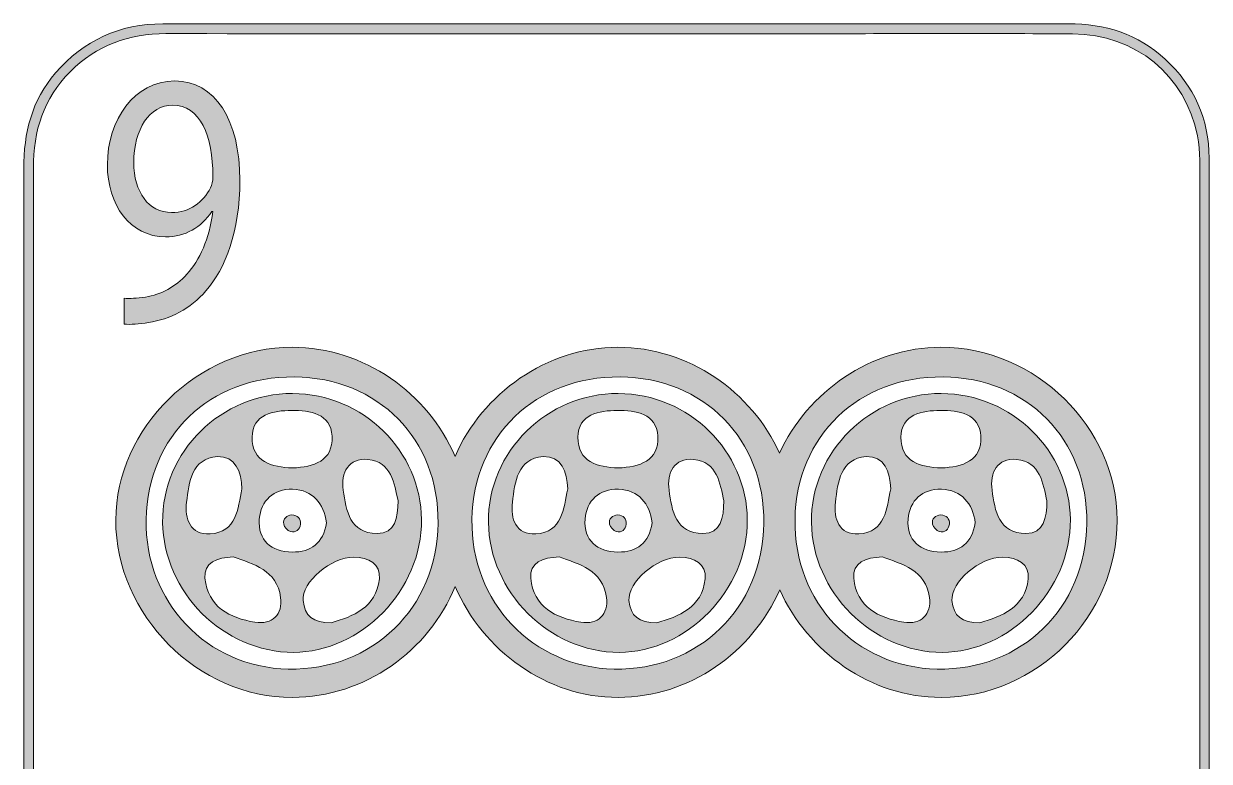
# Model space of a CAD drawing. Extents: x 88 to 399, y -981 to -547.
# Drawn here: x 87.8 to 398.7, y -740.2 to -546.8 of the extents above; entities that cross this region are included whole.
import ezdxf

# ---------------------------------------------------------------- set-up
doc = ezdxf.new("R2010")
doc.units = 0
doc.header["$MEASUREMENT"] = 0
doc.layers.add('Layer 1', color=7, linetype='Continuous', lineweight=0)

msp = doc.modelspace()

# ---------------------------------------------------------------- hatches: boundary and pattern name
at = {"layer": 'Layer 1', "true_color": 0x000000, "transparency": 33554687}
h = msp.add_hatch(color=18, dxfattribs=at)
h.dxf.hatch_style = 2
edge = h.paths.add_edge_path()
edge.add_spline(control_points=[(396.2, -763.73), (396.2, -763.73), (396.15, -763.73), (396.15, -763.73), (396.15, -823.12), (396.14, -882.52), (396.15, -941.92), (396.15, -946.93), (395.86, -951.88), (394.09, -956.65), (389.29, -969.61), (376.86, -978.05), (362.43, -978.05), (285.17, -978.04), (207.9, -978.03), (130.64, -978.02), (128.09, -978.02), (125.53, -978.08), (122.98, -977.99), (104.8, -977.34), (91.12, -963.71), (90.4, -945.55), (90.36, -944.62), (90.38, -943.7), (90.38, -942.76), (90.38, -823.39), (90.4, -704.01), (90.34, -584.63), (90.34, -574.9), (92.96, -566.36), (99.96, -559.37), (106.92, -552.44), (115.33, -549.36), (125.1, -549.37), (182.06, -549.42), (239.03, -549.39), (295.98, -549.39), (318.26, -549.39), (340.54, -549.3), (362.81, -549.43), (379.36, -549.52), (392.45, -560.34), (395.56, -576.17), (396.4, -580.41), (396.18, -584.72), (396.19, -589), (396.2, -647.24), (396.2, -705.49), (396.2, -763.73)], knot_values=[0, 0, 0, 0, 1, 1, 1, 2, 2, 2, 3, 3, 3, 4, 4, 4, 5, 5, 5, 6, 6, 6, 7, 7, 7, 8, 8, 8, 9, 9, 9, 10, 10, 10, 11, 11, 11, 12, 12, 12, 13, 13, 13, 14, 14, 14, 15, 15, 15, 16, 16, 16, 16], degree=3, periodic=0)
edge = h.paths.add_edge_path()
edge.add_spline(control_points=[(398.63, -815.57), (398.63, -737.72), (398.65, -659.87), (398.63, -582.03), (398.63, -571.72), (394.68, -563.11), (387.14, -556.11), (379.96, -549.44), (371.32, -546.77), (361.67, -546.79), (341.6, -546.82), (321.53, -546.82), (301.46, -546.82), (242.4, -546.82), (183.35, -546.8), (124.29, -546.8), (112.95, -546.8), (103.57, -551.13), (96.15, -559.69), (89.87, -566.91), (87.79, -575.42), (87.81, -584.81), (87.89, -644.33), (87.85, -703.85), (87.85, -763.36), (87.85, -813.02), (87.83, -862.68), (87.85, -912.33), (87.85, -924.04), (87.79, -935.76), (88.03, -947.47), (88.2, -955.68), (91.55, -962.72), (97.07, -968.77), (105.14, -977.63), (115.34, -980.68), (127.08, -980.65), (200.05, -980.54), (273.03, -980.63), (346, -980.56), (354, -980.54), (362.06, -981.39), (369.98, -979.92), (387.02, -976.75), (398.63, -962.3), (398.64, -944.35), (398.67, -901.43), (398.63, -858.5), (398.63, -815.57)], knot_values=[0, 0, 0, 0, 1, 1, 1, 2, 2, 2, 3, 3, 3, 4, 4, 4, 5, 5, 5, 6, 6, 6, 7, 7, 7, 8, 8, 8, 9, 9, 9, 10, 10, 10, 11, 11, 11, 12, 12, 12, 13, 13, 13, 14, 14, 14, 15, 15, 15, 16, 16, 16, 16], degree=3, periodic=0)
at = {"layer": 'Layer 1', "true_color": 0x831618, "transparency": 33554687}
h = msp.add_hatch(color=246, dxfattribs=at)
h.dxf.hatch_style = 2
edge = h.paths.add_edge_path()
edge.add_spline(control_points=[(136.76, -589.83), (134.93, -593.54), (131.27, -596.3), (126.58, -596.3), (120.54, -596.3), (116.65, -590.88), (116.65, -583.17), (116.65, -574.42), (120.86, -568.14), (126.82, -568.14), (134.13, -568.14), (137.39, -576.23), (137.39, -586.79), (137.39, -588.12), (137.16, -589.07), (136.76, -589.83)], knot_values=[0, 0, 0, 0, 1, 1, 1, 2, 2, 2, 3, 3, 3, 4, 4, 4, 5, 5, 5, 5], degree=3, periodic=0)
edge = h.paths.add_edge_path()
edge.add_spline(control_points=[(127.38, -561.77), (116.81, -561.77), (109.73, -572.04), (109.73, -583.74), (109.73, -594.3), (115.69, -602.67), (124.99, -602.67), (130.16, -602.67), (134.29, -600.2), (137.16, -596.01), (137.16, -596.01), (137.39, -596.01), (137.39, -596.01), (136.44, -603.34), (133.98, -608.76), (130.56, -612.47), (127.62, -615.8), (123.8, -617.79), (119.75, -618.46), (117.36, -618.75), (115.62, -618.94), (114.1, -618.75), (114.1, -618.75), (114.1, -625.59), (114.1, -625.59), (115.77, -625.69), (118, -625.59), (120.54, -625.12), (126.11, -624.36), (131.59, -621.5), (135.57, -616.84), (140.65, -610.95), (144.47, -601.43), (144.47, -587.83), (144.47, -572.04), (137.95, -561.77), (127.38, -561.77)], knot_values=[0, 0, 0, 0, 1, 1, 1, 2, 2, 2, 3, 3, 3, 4, 4, 4, 5, 5, 5, 6, 6, 6, 7, 7, 7, 8, 8, 8, 9, 9, 9, 10, 10, 10, 11, 11, 11, 12, 12, 12, 12], degree=3, periodic=0)
at = {"layer": 'Layer 1', "true_color": 0x0f592d, "transparency": 33554687}
h = msp.add_hatch(color=118, dxfattribs=at)
h.dxf.hatch_style = 2
edge = h.paths.add_edge_path()
edge.add_spline(control_points=[(327.31, -716.05), (305.95, -715.64), (289.65, -698.47), (290.04, -676.79), (290.42, -654.89), (306.72, -639.21), (328.88, -639.41), (350.93, -639.61), (366.82, -655.79), (366.57, -677.8), (366.33, -700), (349.41, -716.48), (327.31, -716.05)], knot_values=[0, 0, 0, 0, 1, 1, 1, 2, 2, 2, 3, 3, 3, 4, 4, 4, 4], degree=3, periodic=0)
edge = h.paths.add_edge_path()
edge.add_spline(control_points=[(242.61, -716.05), (221.25, -715.64), (204.95, -698.47), (205.33, -676.79), (205.72, -654.89), (222.01, -639.21), (244.18, -639.41), (266.23, -639.61), (282.12, -655.79), (281.87, -677.8), (281.63, -700), (264.7, -716.48), (242.61, -716.05)], knot_values=[0, 0, 0, 0, 1, 1, 1, 2, 2, 2, 3, 3, 3, 4, 4, 4, 4], degree=3, periodic=0)
edge = h.paths.add_edge_path()
edge.add_spline(control_points=[(157.18, -716.05), (135.82, -715.64), (119.52, -698.47), (119.9, -676.79), (120.29, -654.89), (136.58, -639.21), (158.75, -639.41), (180.8, -639.61), (196.69, -655.79), (196.44, -677.8), (196.2, -700), (179.28, -716.48), (157.18, -716.05)], knot_values=[0, 0, 0, 0, 1, 1, 1, 2, 2, 2, 3, 3, 3, 4, 4, 4, 4], degree=3, periodic=0)
edge = h.paths.add_edge_path()
edge.add_spline(control_points=[(328.32, -631.63), (309.95, -631.63), (293.28, -643.4), (285.97, -659.41), (278.72, -643.34), (262.11, -631.63), (243.62, -631.63), (224.93, -631.63), (208, -643.82), (200.9, -660.25), (193.86, -643.75), (177, -631.63), (158.19, -631.63), (133.55, -631.63), (111.95, -652.81), (111.93, -676.98), (111.92, -701.88), (133.48, -723.55), (158.23, -723.49), (177.31, -723.44), (194, -711.26), (200.95, -694.37), (208.08, -711.16), (224.95, -723.53), (243.66, -723.49), (262.42, -723.44), (278.87, -711.66), (286.02, -695.22), (293.35, -711.58), (309.97, -723.53), (328.36, -723.49), (353.55, -723.42), (374.58, -702.23), (374.53, -676.97), (374.47, -652.62), (353.08, -631.63), (328.32, -631.63)], knot_values=[0, 0, 0, 0, 1, 1, 1, 2, 2, 2, 3, 3, 3, 4, 4, 4, 5, 5, 5, 6, 6, 6, 7, 7, 7, 8, 8, 8, 9, 9, 9, 10, 10, 10, 11, 11, 11, 12, 12, 12, 12], degree=3, periodic=0)
h = msp.add_hatch(color=118, dxfattribs=at)
h.dxf.hatch_style = 2
edge = h.paths.add_edge_path()
edge.add_spline(control_points=[(185.95, -671.96), (185.93, -676.33), (185.21, -680.46), (180.47, -680.48), (173.29, -680.52), (172.33, -674.49), (171.58, -669.14), (170.93, -664.54), (172.98, -660.58), (178.02, -661.06), (184.29, -661.67), (184.96, -667.4), (185.95, -671.96)], knot_values=[0, 0, 0, 0, 1, 1, 1, 2, 2, 2, 3, 3, 3, 4, 4, 4, 4], degree=3, periodic=0)
edge = h.paths.add_edge_path()
edge.add_spline(control_points=[(181.05, -692.4), (180.22, -699.95), (174.11, -702.28), (168.38, -703.89), (163.71, -704.01), (161.41, -702.06), (161.07, -698.07), (160.66, -693.24), (168.4, -686.67), (174.36, -686.7), (178.2, -686.71), (181.48, -688.41), (181.05, -692.4)], knot_values=[0, 0, 0, 0, 1, 1, 1, 2, 2, 2, 3, 3, 3, 4, 4, 4, 4], degree=3, periodic=0)
edge = h.paths.add_edge_path()
edge.add_spline(control_points=[(158.19, -685.35), (152.72, -685.24), (149.15, -682.34), (149.57, -676.7), (149.93, -671.83), (153.37, -668.73), (158.29, -668.88), (163.67, -669.04), (166.47, -672.61), (167.18, -677.7), (166.33, -683), (163.14, -685.44), (158.19, -685.35)], knot_values=[0, 0, 0, 0, 1, 1, 1, 2, 2, 2, 3, 3, 3, 4, 4, 4, 4], degree=3, periodic=0)
edge = h.paths.add_edge_path()
edge.add_spline(control_points=[(148.44, -703.76), (141.86, -702.68), (136.01, -699.75), (135.32, -692.21), (134.95, -688.19), (138.41, -686.72), (142.75, -686.65), (147.94, -688.48), (154.2, -690.03), (155.17, -697.26), (155.76, -701.65), (152.94, -704.5), (148.44, -703.76)], knot_values=[0, 0, 0, 0, 1, 1, 1, 2, 2, 2, 3, 3, 3, 4, 4, 4, 4], degree=3, periodic=0)
edge = h.paths.add_edge_path()
edge.add_spline(control_points=[(130.51, -672.28), (131.16, -667.08), (131.81, -660.77), (138.59, -660.33), (143.3, -660.03), (144.92, -664.36), (145.01, -668.8), (143.89, -673.96), (143.71, -680.19), (136.65, -680.59), (131.44, -680.88), (129.96, -676.61), (130.51, -672.28)], knot_values=[0, 0, 0, 0, 1, 1, 1, 2, 2, 2, 3, 3, 3, 4, 4, 4, 4], degree=3, periodic=0)
edge = h.paths.add_edge_path()
edge.add_spline(control_points=[(158.04, -648.2), (162.82, -648.15), (168.34, -649.01), (168.64, -655), (168.97, -661.44), (163.83, -663.06), (158.28, -663.28), (152.82, -663.11), (147.61, -661.67), (147.69, -655.24), (147.76, -649.15), (153.28, -648.26), (158.04, -648.2)], knot_values=[0, 0, 0, 0, 1, 1, 1, 2, 2, 2, 3, 3, 3, 4, 4, 4, 4], degree=3, periodic=0)
edge = h.paths.add_edge_path()
edge.add_spline(control_points=[(160, -643.81), (141.29, -642.78), (125, -657.39), (124.25, -675.87), (123.5, -694.16), (138.53, -710.65), (156.84, -711.62), (174.64, -712.57), (191.24, -696.98), (192.07, -678.53), (192.89, -660.53), (178.39, -644.82), (160, -643.81)], knot_values=[0, 0, 0, 0, 1, 1, 1, 2, 2, 2, 3, 3, 3, 4, 4, 4, 4], degree=3, periodic=0)
h = msp.add_hatch(color=118, dxfattribs=at)
h.dxf.hatch_style = 2
edge = h.paths.add_edge_path()
edge.add_spline(control_points=[(271.38, -671.96), (271.36, -676.33), (270.64, -680.46), (265.9, -680.48), (258.72, -680.52), (257.76, -674.49), (257.01, -669.14), (256.36, -664.54), (258.41, -660.58), (263.44, -661.06), (269.72, -661.67), (270.39, -667.4), (271.38, -671.96)], knot_values=[0, 0, 0, 0, 1, 1, 1, 2, 2, 2, 3, 3, 3, 4, 4, 4, 4], degree=3, periodic=0)
edge = h.paths.add_edge_path()
edge.add_spline(control_points=[(266.48, -692.4), (265.65, -699.95), (259.54, -702.28), (253.81, -703.89), (249.14, -704.01), (246.84, -702.06), (246.5, -698.07), (246.09, -693.24), (253.83, -686.67), (259.79, -686.7), (263.63, -686.71), (266.91, -688.41), (266.48, -692.4)], knot_values=[0, 0, 0, 0, 1, 1, 1, 2, 2, 2, 3, 3, 3, 4, 4, 4, 4], degree=3, periodic=0)
edge = h.paths.add_edge_path()
edge.add_spline(control_points=[(243.62, -685.35), (238.15, -685.24), (234.58, -682.34), (235, -676.7), (235.36, -671.83), (238.8, -668.73), (243.72, -668.88), (249.1, -669.04), (251.9, -672.61), (252.61, -677.7), (251.76, -683), (248.57, -685.44), (243.62, -685.35)], knot_values=[0, 0, 0, 0, 1, 1, 1, 2, 2, 2, 3, 3, 3, 4, 4, 4, 4], degree=3, periodic=0)
edge = h.paths.add_edge_path()
edge.add_spline(control_points=[(233.87, -703.76), (227.29, -702.68), (221.44, -699.75), (220.75, -692.21), (220.38, -688.19), (223.84, -686.72), (228.18, -686.65), (233.37, -688.48), (239.63, -690.03), (240.6, -697.26), (241.19, -701.65), (238.37, -704.5), (233.87, -703.76)], knot_values=[0, 0, 0, 0, 1, 1, 1, 2, 2, 2, 3, 3, 3, 4, 4, 4, 4], degree=3, periodic=0)
edge = h.paths.add_edge_path()
edge.add_spline(control_points=[(215.94, -672.28), (216.59, -667.08), (217.24, -660.77), (224.01, -660.33), (228.73, -660.03), (230.35, -664.36), (230.44, -668.8), (229.32, -673.96), (229.14, -680.19), (222.08, -680.59), (216.87, -680.88), (215.39, -676.61), (215.94, -672.28)], knot_values=[0, 0, 0, 0, 1, 1, 1, 2, 2, 2, 3, 3, 3, 4, 4, 4, 4], degree=3, periodic=0)
edge = h.paths.add_edge_path()
edge.add_spline(control_points=[(243.47, -648.2), (248.25, -648.15), (253.77, -649.01), (254.07, -655), (254.4, -661.44), (249.26, -663.06), (243.71, -663.28), (238.25, -663.11), (233.04, -661.67), (233.12, -655.24), (233.19, -649.15), (238.71, -648.26), (243.47, -648.2)], knot_values=[0, 0, 0, 0, 1, 1, 1, 2, 2, 2, 3, 3, 3, 4, 4, 4, 4], degree=3, periodic=0)
edge = h.paths.add_edge_path()
edge.add_spline(control_points=[(245.43, -643.81), (226.72, -642.78), (210.43, -657.39), (209.68, -675.87), (208.93, -694.16), (223.96, -710.65), (242.27, -711.62), (260.07, -712.57), (276.66, -696.98), (277.5, -678.53), (278.32, -660.53), (263.82, -644.82), (245.43, -643.81)], knot_values=[0, 0, 0, 0, 1, 1, 1, 2, 2, 2, 3, 3, 3, 4, 4, 4, 4], degree=3, periodic=0)
h = msp.add_hatch(color=118, dxfattribs=at)
h.dxf.hatch_style = 2
edge = h.paths.add_edge_path()
edge.add_spline(control_points=[(350.6, -680.48), (343.42, -680.52), (342.46, -674.49), (341.71, -669.14), (341.06, -664.54), (343.11, -660.58), (348.15, -661.06), (354.42, -661.67), (355.09, -667.4), (356.09, -671.96), (356.06, -676.33), (355.34, -680.46), (350.6, -680.48)], knot_values=[0, 0, 0, 0, 1, 1, 1, 2, 2, 2, 3, 3, 3, 4, 4, 4, 4], degree=3, periodic=0)
edge = h.paths.add_edge_path()
edge.add_spline(control_points=[(351.18, -692.4), (350.35, -699.95), (344.24, -702.28), (338.52, -703.88), (333.84, -704.01), (331.54, -702.06), (331.2, -698.07), (330.79, -693.24), (338.53, -686.67), (344.49, -686.7), (348.33, -686.71), (351.62, -688.41), (351.18, -692.4)], knot_values=[0, 0, 0, 0, 1, 1, 1, 2, 2, 2, 3, 3, 3, 4, 4, 4, 4], degree=3, periodic=0)
edge = h.paths.add_edge_path()
edge.add_spline(control_points=[(328.33, -685.35), (322.85, -685.24), (319.28, -682.34), (319.7, -676.7), (320.07, -671.83), (323.5, -668.73), (328.42, -668.88), (333.8, -669.04), (336.6, -672.61), (337.31, -677.7), (336.46, -683), (333.27, -685.44), (328.33, -685.35)], knot_values=[0, 0, 0, 0, 1, 1, 1, 2, 2, 2, 3, 3, 3, 4, 4, 4, 4], degree=3, periodic=0)
edge = h.paths.add_edge_path()
edge.add_spline(control_points=[(318.57, -703.76), (311.99, -702.68), (306.14, -699.75), (305.45, -692.21), (305.08, -688.19), (308.54, -686.72), (312.88, -686.65), (318.07, -688.48), (324.33, -690.03), (325.3, -697.26), (325.89, -701.65), (323.07, -704.5), (318.57, -703.76)], knot_values=[0, 0, 0, 0, 1, 1, 1, 2, 2, 2, 3, 3, 3, 4, 4, 4, 4], degree=3, periodic=0)
edge = h.paths.add_edge_path()
edge.add_spline(control_points=[(300.64, -672.28), (301.3, -667.08), (301.94, -660.77), (308.72, -660.33), (313.43, -660.03), (315.06, -664.36), (315.14, -668.8), (314.02, -673.96), (313.85, -680.19), (306.78, -680.59), (301.58, -680.88), (300.09, -676.61), (300.64, -672.28)], knot_values=[0, 0, 0, 0, 1, 1, 1, 2, 2, 2, 3, 3, 3, 4, 4, 4, 4], degree=3, periodic=0)
edge = h.paths.add_edge_path()
edge.add_spline(control_points=[(328.17, -648.2), (332.96, -648.15), (338.47, -649.01), (338.77, -655), (339.1, -661.43), (333.96, -663.06), (328.41, -663.28), (322.95, -663.11), (317.74, -661.67), (317.82, -655.24), (317.89, -649.15), (323.41, -648.26), (328.17, -648.2)], knot_values=[0, 0, 0, 0, 1, 1, 1, 2, 2, 2, 3, 3, 3, 4, 4, 4, 4], degree=3, periodic=0)
edge = h.paths.add_edge_path()
edge.add_spline(control_points=[(330.13, -643.81), (311.42, -642.78), (295.14, -657.39), (294.38, -675.87), (293.63, -694.16), (308.66, -710.65), (326.97, -711.62), (344.77, -712.57), (361.37, -696.98), (362.21, -678.53), (363.02, -660.53), (348.52, -644.82), (330.13, -643.81)], knot_values=[0, 0, 0, 0, 1, 1, 1, 2, 2, 2, 3, 3, 3, 4, 4, 4, 4], degree=3, periodic=0)
h = msp.add_hatch(color=118, dxfattribs=at)
h.dxf.hatch_style = 2
edge = h.paths.add_edge_path()
edge.add_spline(control_points=[(158.13, -675.55), (156.69, -675.76), (155.71, -676.61), (155.97, -678.05), (156.11, -678.79), (157, -679.76), (157.74, -679.97), (159.16, -680.37), (160.24, -679.47), (160.38, -678.02), (160.51, -676.57), (159.58, -675.74), (158.13, -675.55)], knot_values=[0, 0, 0, 0, 1, 1, 1, 2, 2, 2, 3, 3, 3, 4, 4, 4, 4], degree=3, periodic=0)
h = msp.add_hatch(color=118, dxfattribs=at)
h.dxf.hatch_style = 2
edge = h.paths.add_edge_path()
edge.add_spline(control_points=[(243.56, -675.55), (242.12, -675.76), (241.14, -676.61), (241.4, -678.05), (241.54, -678.79), (242.43, -679.76), (243.17, -679.97), (244.59, -680.37), (245.67, -679.47), (245.81, -678.02), (245.94, -676.57), (245.01, -675.74), (243.56, -675.55)], knot_values=[0, 0, 0, 0, 1, 1, 1, 2, 2, 2, 3, 3, 3, 4, 4, 4, 4], degree=3, periodic=0)
h = msp.add_hatch(color=118, dxfattribs=at)
h.dxf.hatch_style = 2
edge = h.paths.add_edge_path()
edge.add_spline(control_points=[(328.26, -675.55), (326.82, -675.76), (325.84, -676.61), (326.11, -678.05), (326.24, -678.79), (327.13, -679.76), (327.87, -679.97), (329.29, -680.37), (330.38, -679.47), (330.51, -678.02), (330.65, -676.57), (329.72, -675.74), (328.26, -675.55)], knot_values=[0, 0, 0, 0, 1, 1, 1, 2, 2, 2, 3, 3, 3, 4, 4, 4, 4], degree=3, periodic=0)

# ---------------------------------------------------------------- linework, layer by layer
at = {"layer": 'Layer 1'}
for points, knots in [([(398.63, -815.57), (398.63, -737.72), (398.65, -659.87), (398.63, -582.03), (398.63, -571.72), (394.68, -563.11), (387.14, -556.11), (379.96, -549.44), (371.32, -546.77), (361.67, -546.79), (341.6, -546.82), (321.53, -546.82), (301.46, -546.82), (242.4, -546.82), (183.35, -546.8), (124.29, -546.8), (112.95, -546.8), (103.57, -551.13), (96.15, -559.69), (89.87, -566.91), (87.79, -575.42), (87.81, -584.81), (87.89, -644.33), (87.85, -703.85), (87.85, -763.36), (87.85, -813.02), (87.83, -862.68), (87.85, -912.33), (87.85, -924.04), (87.79, -935.76), (88.03, -947.47), (88.2, -955.68), (91.55, -962.72), (97.07, -968.77), (105.14, -977.63), (115.34, -980.68), (127.08, -980.65), (200.05, -980.54), (273.03, -980.63), (346, -980.56), (354, -980.54), (362.06, -981.39), (369.98, -979.92), (387.02, -976.75), (398.63, -962.3), (398.64, -944.35), (398.67, -901.43), (398.63, -858.5), (398.63, -815.57)], [0, 0, 0, 0, 1, 1, 1, 2, 2, 2, 3, 3, 3, 4, 4, 4, 5, 5, 5, 6, 6, 6, 7, 7, 7, 8, 8, 8, 9, 9, 9, 10, 10, 10, 11, 11, 11, 12, 12, 12, 13, 13, 13, 14, 14, 14, 15, 15, 15, 16, 16, 16, 16]), ([(396.2, -763.73), (396.2, -763.73), (396.15, -763.73), (396.15, -763.73), (396.15, -823.12), (396.14, -882.52), (396.15, -941.92), (396.15, -946.93), (395.86, -951.88), (394.09, -956.65), (389.29, -969.61), (376.86, -978.05), (362.43, -978.05), (285.17, -978.04), (207.9, -978.03), (130.64, -978.02), (128.09, -978.02), (125.53, -978.08), (122.98, -977.99), (104.8, -977.34), (91.12, -963.71), (90.4, -945.55), (90.36, -944.62), (90.38, -943.7), (90.38, -942.76), (90.38, -823.39), (90.4, -704.01), (90.34, -584.63), (90.34, -574.9), (92.96, -566.36), (99.96, -559.37), (106.92, -552.44), (115.33, -549.36), (125.1, -549.37), (182.06, -549.42), (239.03, -549.39), (295.98, -549.39), (318.26, -549.39), (340.54, -549.3), (362.81, -549.43), (379.36, -549.52), (392.45, -560.34), (395.56, -576.17), (396.4, -580.41), (396.18, -584.72), (396.19, -589), (396.2, -647.24), (396.2, -705.49), (396.2, -763.73)], [0, 0, 0, 0, 1, 1, 1, 2, 2, 2, 3, 3, 3, 4, 4, 4, 5, 5, 5, 6, 6, 6, 7, 7, 7, 8, 8, 8, 9, 9, 9, 10, 10, 10, 11, 11, 11, 12, 12, 12, 13, 13, 13, 14, 14, 14, 15, 15, 15, 16, 16, 16, 16]), ([(396.2, -763.73), (396.2, -763.73), (396.15, -763.73), (396.15, -763.73), (396.15, -823.12), (396.14, -882.52), (396.15, -941.92), (396.15, -946.93), (395.86, -951.88), (394.09, -956.65), (389.29, -969.61), (376.86, -978.05), (362.43, -978.05), (285.17, -978.04), (207.9, -978.03), (130.64, -978.02), (128.09, -978.02), (125.53, -978.08), (122.98, -977.99), (104.8, -977.34), (91.12, -963.71), (90.4, -945.55), (90.36, -944.62), (90.38, -943.7), (90.38, -942.76), (90.38, -823.39), (90.4, -704.01), (90.34, -584.63), (90.34, -574.9), (92.96, -566.36), (99.96, -559.37), (106.92, -552.44), (115.33, -549.36), (125.1, -549.37), (182.06, -549.42), (239.03, -549.39), (295.98, -549.39), (318.26, -549.39), (340.54, -549.3), (362.81, -549.43), (379.36, -549.52), (392.45, -560.34), (395.56, -576.17), (396.4, -580.41), (396.18, -584.72), (396.19, -589), (396.2, -647.24), (396.2, -705.49), (396.2, -763.73)], [0, 0, 0, 0, 1, 1, 1, 2, 2, 2, 3, 3, 3, 4, 4, 4, 5, 5, 5, 6, 6, 6, 7, 7, 7, 8, 8, 8, 9, 9, 9, 10, 10, 10, 11, 11, 11, 12, 12, 12, 13, 13, 13, 14, 14, 14, 15, 15, 15, 16, 16, 16, 16]), ([(127.38, -561.77), (116.81, -561.77), (109.73, -572.04), (109.73, -583.74), (109.73, -594.3), (115.69, -602.67), (124.99, -602.67), (130.16, -602.67), (134.29, -600.2), (137.16, -596.01), (137.16, -596.01), (137.39, -596.01), (137.39, -596.01), (136.44, -603.34), (133.98, -608.76), (130.56, -612.47), (127.62, -615.8), (123.8, -617.79), (119.75, -618.46), (117.36, -618.75), (115.62, -618.94), (114.1, -618.75), (114.1, -618.75), (114.1, -625.59), (114.1, -625.59), (115.77, -625.69), (118, -625.59), (120.54, -625.12), (126.11, -624.36), (131.59, -621.5), (135.57, -616.84), (140.65, -610.95), (144.47, -601.43), (144.47, -587.83), (144.47, -572.04), (137.95, -561.77), (127.38, -561.77)], [0, 0, 0, 0, 1, 1, 1, 2, 2, 2, 3, 3, 3, 4, 4, 4, 5, 5, 5, 6, 6, 6, 7, 7, 7, 8, 8, 8, 9, 9, 9, 10, 10, 10, 11, 11, 11, 12, 12, 12, 12]), ([(136.76, -589.83), (134.93, -593.54), (131.27, -596.3), (126.58, -596.3), (120.54, -596.3), (116.65, -590.88), (116.65, -583.17), (116.65, -574.42), (120.86, -568.14), (126.82, -568.14), (134.13, -568.14), (137.39, -576.23), (137.39, -586.79), (137.39, -588.12), (137.16, -589.07), (136.76, -589.83)], [0, 0, 0, 0, 1, 1, 1, 2, 2, 2, 3, 3, 3, 4, 4, 4, 5, 5, 5, 5]), ([(328.32, -631.63), (309.95, -631.63), (293.28, -643.4), (285.97, -659.41), (278.72, -643.34), (262.11, -631.63), (243.62, -631.63), (224.93, -631.63), (208, -643.82), (200.9, -660.25), (193.86, -643.75), (177, -631.63), (158.19, -631.63), (133.55, -631.63), (111.95, -652.81), (111.93, -676.98), (111.92, -701.88), (133.48, -723.55), (158.23, -723.49), (177.31, -723.44), (194, -711.26), (200.95, -694.37), (208.08, -711.16), (224.95, -723.53), (243.66, -723.49), (262.42, -723.44), (278.87, -711.66), (286.02, -695.22), (293.35, -711.58), (309.97, -723.53), (328.36, -723.49), (353.55, -723.42), (374.58, -702.23), (374.53, -676.97), (374.47, -652.62), (353.08, -631.63), (328.32, -631.63)], [0, 0, 0, 0, 1, 1, 1, 2, 2, 2, 3, 3, 3, 4, 4, 4, 5, 5, 5, 6, 6, 6, 7, 7, 7, 8, 8, 8, 9, 9, 9, 10, 10, 10, 11, 11, 11, 12, 12, 12, 12]), ([(157.18, -716.05), (135.82, -715.64), (119.52, -698.47), (119.9, -676.79), (120.29, -654.89), (136.58, -639.21), (158.75, -639.41), (180.8, -639.61), (196.69, -655.79), (196.44, -677.8), (196.2, -700), (179.28, -716.48), (157.18, -716.05)], [0, 0, 0, 0, 1, 1, 1, 2, 2, 2, 3, 3, 3, 4, 4, 4, 4]), ([(242.61, -716.05), (221.25, -715.64), (204.95, -698.47), (205.33, -676.79), (205.72, -654.89), (222.01, -639.21), (244.18, -639.41), (266.23, -639.61), (282.12, -655.79), (281.87, -677.8), (281.63, -700), (264.7, -716.48), (242.61, -716.05)], [0, 0, 0, 0, 1, 1, 1, 2, 2, 2, 3, 3, 3, 4, 4, 4, 4]), ([(327.31, -716.05), (305.95, -715.64), (289.65, -698.47), (290.04, -676.79), (290.42, -654.89), (306.72, -639.21), (328.88, -639.41), (350.93, -639.61), (366.82, -655.79), (366.57, -677.8), (366.33, -700), (349.41, -716.48), (327.31, -716.05)], [0, 0, 0, 0, 1, 1, 1, 2, 2, 2, 3, 3, 3, 4, 4, 4, 4]), ([(160, -643.81), (141.29, -642.78), (125, -657.39), (124.25, -675.87), (123.5, -694.16), (138.53, -710.65), (156.84, -711.62), (174.64, -712.57), (191.24, -696.98), (192.07, -678.53), (192.89, -660.53), (178.39, -644.82), (160, -643.81)], [0, 0, 0, 0, 1, 1, 1, 2, 2, 2, 3, 3, 3, 4, 4, 4, 4]), ([(245.43, -643.81), (226.72, -642.78), (210.43, -657.39), (209.68, -675.87), (208.93, -694.16), (223.96, -710.65), (242.27, -711.62), (260.07, -712.57), (276.66, -696.98), (277.5, -678.53), (278.32, -660.53), (263.82, -644.82), (245.43, -643.81)], [0, 0, 0, 0, 1, 1, 1, 2, 2, 2, 3, 3, 3, 4, 4, 4, 4]), ([(330.13, -643.81), (311.42, -642.78), (295.14, -657.39), (294.38, -675.87), (293.63, -694.16), (308.66, -710.65), (326.97, -711.62), (344.77, -712.57), (361.37, -696.98), (362.21, -678.53), (363.02, -660.53), (348.52, -644.82), (330.13, -643.81)], [0, 0, 0, 0, 1, 1, 1, 2, 2, 2, 3, 3, 3, 4, 4, 4, 4]), ([(158.04, -648.2), (162.82, -648.15), (168.34, -649.01), (168.64, -655), (168.97, -661.44), (163.83, -663.06), (158.28, -663.28), (152.82, -663.11), (147.61, -661.67), (147.69, -655.24), (147.76, -649.15), (153.28, -648.26), (158.04, -648.2)], [0, 0, 0, 0, 1, 1, 1, 2, 2, 2, 3, 3, 3, 4, 4, 4, 4]), ([(243.47, -648.2), (248.25, -648.15), (253.77, -649.01), (254.07, -655), (254.4, -661.44), (249.26, -663.06), (243.71, -663.28), (238.25, -663.11), (233.04, -661.67), (233.12, -655.24), (233.19, -649.15), (238.71, -648.26), (243.47, -648.2)], [0, 0, 0, 0, 1, 1, 1, 2, 2, 2, 3, 3, 3, 4, 4, 4, 4]), ([(328.17, -648.2), (332.96, -648.15), (338.47, -649.01), (338.77, -655), (339.1, -661.43), (333.96, -663.06), (328.41, -663.28), (322.95, -663.11), (317.74, -661.67), (317.82, -655.24), (317.89, -649.15), (323.41, -648.26), (328.17, -648.2)], [0, 0, 0, 0, 1, 1, 1, 2, 2, 2, 3, 3, 3, 4, 4, 4, 4]), ([(130.51, -672.28), (131.16, -667.08), (131.81, -660.77), (138.59, -660.33), (143.3, -660.03), (144.92, -664.36), (145.01, -668.8), (143.89, -673.96), (143.71, -680.19), (136.65, -680.59), (131.44, -680.88), (129.96, -676.61), (130.51, -672.28)], [0, 0, 0, 0, 1, 1, 1, 2, 2, 2, 3, 3, 3, 4, 4, 4, 4]), ([(185.95, -671.96), (185.93, -676.33), (185.21, -680.46), (180.47, -680.48), (173.29, -680.52), (172.33, -674.49), (171.58, -669.14), (170.93, -664.54), (172.98, -660.58), (178.02, -661.06), (184.29, -661.67), (184.96, -667.4), (185.95, -671.96)], [0, 0, 0, 0, 1, 1, 1, 2, 2, 2, 3, 3, 3, 4, 4, 4, 4]), ([(215.94, -672.28), (216.59, -667.08), (217.24, -660.77), (224.01, -660.33), (228.73, -660.03), (230.35, -664.36), (230.44, -668.8), (229.32, -673.96), (229.14, -680.19), (222.08, -680.59), (216.87, -680.88), (215.39, -676.61), (215.94, -672.28)], [0, 0, 0, 0, 1, 1, 1, 2, 2, 2, 3, 3, 3, 4, 4, 4, 4]), ([(271.38, -671.96), (271.36, -676.33), (270.64, -680.46), (265.9, -680.48), (258.72, -680.52), (257.76, -674.49), (257.01, -669.14), (256.36, -664.54), (258.41, -660.58), (263.44, -661.06), (269.72, -661.67), (270.39, -667.4), (271.38, -671.96)], [0, 0, 0, 0, 1, 1, 1, 2, 2, 2, 3, 3, 3, 4, 4, 4, 4]), ([(300.64, -672.28), (301.3, -667.08), (301.94, -660.77), (308.72, -660.33), (313.43, -660.03), (315.06, -664.36), (315.14, -668.8), (314.02, -673.96), (313.85, -680.19), (306.78, -680.59), (301.58, -680.88), (300.09, -676.61), (300.64, -672.28)], [0, 0, 0, 0, 1, 1, 1, 2, 2, 2, 3, 3, 3, 4, 4, 4, 4]), ([(350.6, -680.48), (343.42, -680.52), (342.46, -674.49), (341.71, -669.14), (341.06, -664.54), (343.11, -660.58), (348.15, -661.06), (354.42, -661.67), (355.09, -667.4), (356.09, -671.96), (356.06, -676.33), (355.34, -680.46), (350.6, -680.48)], [0, 0, 0, 0, 1, 1, 1, 2, 2, 2, 3, 3, 3, 4, 4, 4, 4]), ([(158.19, -685.35), (152.72, -685.24), (149.15, -682.34), (149.57, -676.7), (149.93, -671.83), (153.37, -668.73), (158.29, -668.88), (163.67, -669.04), (166.47, -672.61), (167.18, -677.7), (166.33, -683), (163.14, -685.44), (158.19, -685.35)], [0, 0, 0, 0, 1, 1, 1, 2, 2, 2, 3, 3, 3, 4, 4, 4, 4]), ([(243.62, -685.35), (238.15, -685.24), (234.58, -682.34), (235, -676.7), (235.36, -671.83), (238.8, -668.73), (243.72, -668.88), (249.1, -669.04), (251.9, -672.61), (252.61, -677.7), (251.76, -683), (248.57, -685.44), (243.62, -685.35)], [0, 0, 0, 0, 1, 1, 1, 2, 2, 2, 3, 3, 3, 4, 4, 4, 4]), ([(328.33, -685.35), (322.85, -685.24), (319.28, -682.34), (319.7, -676.7), (320.07, -671.83), (323.5, -668.73), (328.42, -668.88), (333.8, -669.04), (336.6, -672.61), (337.31, -677.7), (336.46, -683), (333.27, -685.44), (328.33, -685.35)], [0, 0, 0, 0, 1, 1, 1, 2, 2, 2, 3, 3, 3, 4, 4, 4, 4]), ([(158.13, -675.55), (156.69, -675.76), (155.71, -676.61), (155.97, -678.05), (156.11, -678.79), (157, -679.76), (157.74, -679.97), (159.16, -680.37), (160.24, -679.47), (160.38, -678.02), (160.51, -676.57), (159.58, -675.74), (158.13, -675.55)], [0, 0, 0, 0, 1, 1, 1, 2, 2, 2, 3, 3, 3, 4, 4, 4, 4]), ([(243.56, -675.55), (242.12, -675.76), (241.14, -676.61), (241.4, -678.05), (241.54, -678.79), (242.43, -679.76), (243.17, -679.97), (244.59, -680.37), (245.67, -679.47), (245.81, -678.02), (245.94, -676.57), (245.01, -675.74), (243.56, -675.55)], [0, 0, 0, 0, 1, 1, 1, 2, 2, 2, 3, 3, 3, 4, 4, 4, 4]), ([(328.26, -675.55), (326.82, -675.76), (325.84, -676.61), (326.11, -678.05), (326.24, -678.79), (327.13, -679.76), (327.87, -679.97), (329.29, -680.37), (330.38, -679.47), (330.51, -678.02), (330.65, -676.57), (329.72, -675.74), (328.26, -675.55)], [0, 0, 0, 0, 1, 1, 1, 2, 2, 2, 3, 3, 3, 4, 4, 4, 4]), ([(148.44, -703.76), (141.86, -702.68), (136.01, -699.75), (135.32, -692.21), (134.95, -688.19), (138.41, -686.72), (142.75, -686.65), (147.94, -688.48), (154.2, -690.03), (155.17, -697.26), (155.76, -701.65), (152.94, -704.5), (148.44, -703.76)], [0, 0, 0, 0, 1, 1, 1, 2, 2, 2, 3, 3, 3, 4, 4, 4, 4]), ([(181.05, -692.4), (180.22, -699.95), (174.11, -702.28), (168.38, -703.89), (163.71, -704.01), (161.41, -702.06), (161.07, -698.07), (160.66, -693.24), (168.4, -686.67), (174.36, -686.7), (178.2, -686.71), (181.48, -688.41), (181.05, -692.4)], [0, 0, 0, 0, 1, 1, 1, 2, 2, 2, 3, 3, 3, 4, 4, 4, 4]), ([(233.87, -703.76), (227.29, -702.68), (221.44, -699.75), (220.75, -692.21), (220.38, -688.19), (223.84, -686.72), (228.18, -686.65), (233.37, -688.48), (239.63, -690.03), (240.6, -697.26), (241.19, -701.65), (238.37, -704.5), (233.87, -703.76)], [0, 0, 0, 0, 1, 1, 1, 2, 2, 2, 3, 3, 3, 4, 4, 4, 4]), ([(266.48, -692.4), (265.65, -699.95), (259.54, -702.28), (253.81, -703.89), (249.14, -704.01), (246.84, -702.06), (246.5, -698.07), (246.09, -693.24), (253.83, -686.67), (259.79, -686.7), (263.63, -686.71), (266.91, -688.41), (266.48, -692.4)], [0, 0, 0, 0, 1, 1, 1, 2, 2, 2, 3, 3, 3, 4, 4, 4, 4]), ([(318.57, -703.76), (311.99, -702.68), (306.14, -699.75), (305.45, -692.21), (305.08, -688.19), (308.54, -686.72), (312.88, -686.65), (318.07, -688.48), (324.33, -690.03), (325.3, -697.26), (325.89, -701.65), (323.07, -704.5), (318.57, -703.76)], [0, 0, 0, 0, 1, 1, 1, 2, 2, 2, 3, 3, 3, 4, 4, 4, 4]), ([(351.18, -692.4), (350.35, -699.95), (344.24, -702.28), (338.52, -703.88), (333.84, -704.01), (331.54, -702.06), (331.2, -698.07), (330.79, -693.24), (338.53, -686.67), (344.49, -686.7), (348.33, -686.71), (351.62, -688.41), (351.18, -692.4)], [0, 0, 0, 0, 1, 1, 1, 2, 2, 2, 3, 3, 3, 4, 4, 4, 4])]:
    msp.add_open_spline(points, degree=3, knots=knots, dxfattribs=at)

doc.saveas('drawing.dxf')
